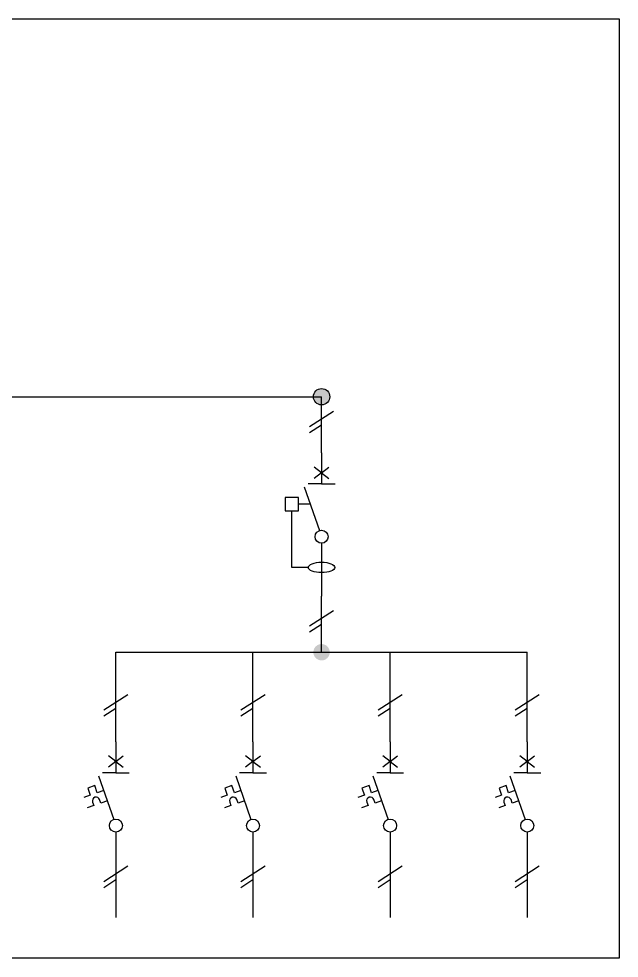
# Model space of a CAD drawing. Header units: millimetres. Extents: x 8199 to 54578, y -26210 to 18307.
# Drawn here: x 22633 to 28291, y -26210 to -17355 of the extents above; entities that cross this region are included whole.
import ezdxf

# ---------------------------------------------------------------- set-up
doc = ezdxf.new("R2010")
doc.units = ezdxf.units.MM
doc.header["$MEASUREMENT"] = 0
for name, color, linetype in [('ELECT - UNIFILAR - BARRAS', 240, 'Continuous'), ('ELECT - UNIFILAR - CONDUCTOR', 150, 'Continuous'), ('ELECT - UNIFILAR - INTERRUPTORES', 70, 'Continuous')]:
    doc.layers.add(name, color=color, linetype=linetype)

# ---------------------------------------------------------------- blocks, each defined once
blk = doc.blocks.new('Termomagnética')
for p, q in [((0, 789.3), (0, 497.7)), ((0, 602.8), (-69.8, 656.5)), ((0, 602.8), (69.8, 656.5)), ((0, 602.8), (-69.8, 549.1)), ((0, 602.8), (69.8, 549.1)), ((-162.7, 470.3), (-20, 57.9)), ((0, 497.7), (-126.7, 497.7)), ((0, 497.7), (126.7, 497.7)), ((-198.6, 377.2), (-265.7, 353.9)), ((-175.4, 310.1), (-198.6, 377.2)), ((-242.5, 286.8), (-303.4, 265.8)), ((-265.7, 353.9), (-242.5, 286.8)), ((-114.5, 331.1), (-175.4, 310.1)), ((-208.2, 187.7), (-269, 166.6)), ((-219.8, 221.2), (-208.2, 187.7)), ((-141.1, 210.9), (-152.7, 244.4)), ((-80.2, 231.9), (-141.1, 210.9)), ((0, -61.2), (0, -159.5))]:
    blk.add_line(p, q)
blk.add_circle((0, 0), 61.2)
blk.add_arc((-186.2, 232.8), 35.5, 19.08261, 199.08261)
blk = doc.blocks.new('1 Fase + N')
at = {"layer": 'ELECT - UNIFILAR - INTERRUPTORES'}
for p, q in [((-208.8, -308.6), (18.7, -162.2)), ((-208.8, -365.1), (-95.1, -292))]:
    blk.add_line(p, q, dxfattribs=at)
blk = doc.blocks.new('Diferencial')
for p, q in [((0, 1348.7), (0, 1057.1)), ((0, 1162.2), (-69.8, 1215.9)), ((0, 1162.2), (-69.8, 1108.5)), ((0, 1162.2), (69.8, 1215.9)), ((0, 1162.2), (69.8, 1108.5)), ((-162.7, 1029.7), (-20, 617.2)), ((0, 1057.1), (-126.7, 1057.1)), ((0, 1057.1), (126.7, 1057.1)), ((-280.4, 269.9), (-280.4, 804.5)), ((-106.5, 867.3), (-217.5, 867.3)), ((0, 498.2), (0, 0)), ((-124.3, 269.9), (-280.4, 269.9))]:
    blk.add_line(p, q)
blk.add_lwpolyline([(-217.5, 930.2), (-343.2, 930.2), (-343.2, 804.5), (-217.5, 804.5)], close=True)
blk.add_circle((0, 559.4), 61.2)
blk.add_ellipse((0, 269.9), major_axis=(124.3, 0), ratio=0.398904)

msp = doc.modelspace()

# ---------------------------------------------------------------- hatches: boundary and pattern name
at = {"layer": 'ELECT - UNIFILAR - CONDUCTOR'}
h = msp.add_hatch(color=256, dxfattribs=at)
h.dxf.hatch_style = 1
h.paths.add_polyline_path([(25563.4517, -20917.33462, 1), (25408.98677, -20917.33462, 1)])
h = msp.add_hatch(color=256, dxfattribs=at)
h.dxf.hatch_style = 1
h.paths.add_polyline_path([(25563.4517, -23325.44389, 1), (25408.98677, -23325.44389, 1)])

# ---------------------------------------------------------------- linework, layer by layer
at = {"layer": 'ELECT - UNIFILAR - BARRAS'}
for p, q in [((11915.70971, -20917.33462), (25486.21923, -20917.33462)), ((23547.57502, -23325.44389), (27424.86345, -23325.44389))]:
    msp.add_line(p, q, dxfattribs=at)
at = {"layer": 'ELECT - UNIFILAR - CONDUCTOR'}
for p, q in [((25486.21923, -21447.06261), (25486.21923, -20917.33462)), ((25486.21923, -23325.44389), (25486.21923, -22795.7159)), ((23547.57502, -24170.06458), (23547.57502, -23325.44389)), ((24840.00449, -24170.06458), (24840.00449, -23325.44389)), ((26132.43397, -24170.06458), (26132.43397, -23325.44389)), ((27424.86345, -24170.06458), (27424.86345, -23325.44389)), ((23547.57502, -25118.78233), (23547.57502, -25825.26025)), ((24840.00449, -25118.78233), (24840.00449, -25825.26025)), ((26132.43397, -25118.78233), (26132.43397, -25825.26025)), ((27424.86345, -25118.78233), (27424.86345, -25825.26025))]:
    msp.add_line(p, q, dxfattribs=at)
msp.add_lwpolyline([(9215.50861, -17354.75106), (28291.4674, -17354.75106), (28291.4674, -26209.50994), (9215.50861, -26209.50994)], close=True, dxfattribs=at)
msp.add_circle((25486.21923, -20917.33462), 77.23247, dxfattribs=at)

# ---------------------------------------------------------------- block references
for p in [(25581.28513, -20890.24767), (25581.28513, -22768.62895), (23642.64092, -23561.1109), (24935.07039, -23561.1109), (26227.49987, -23561.1109), (27519.92935, -23561.1109), (23642.64092, -25176.94171), (24935.07039, -25176.94171), (26227.49987, -25176.94171), (27519.92935, -25176.94171)]:
    msp.add_blockref('1 Fase + N', p, dxfattribs=at)
at = {"layer": 'ELECT - UNIFILAR - INTERRUPTORES'}
for name, p in [('Diferencial', (25486.21923, -22795.7159)), ('Termomagnética', (23547.57502, -24959.32775)), ('Termomagnética', (24840.00449, -24959.32775)), ('Termomagnética', (26132.43397, -24959.32775)), ('Termomagnética', (27424.86345, -24959.32775))]:
    msp.add_blockref(name, p, dxfattribs=at)

doc.saveas('drawing.dxf')
